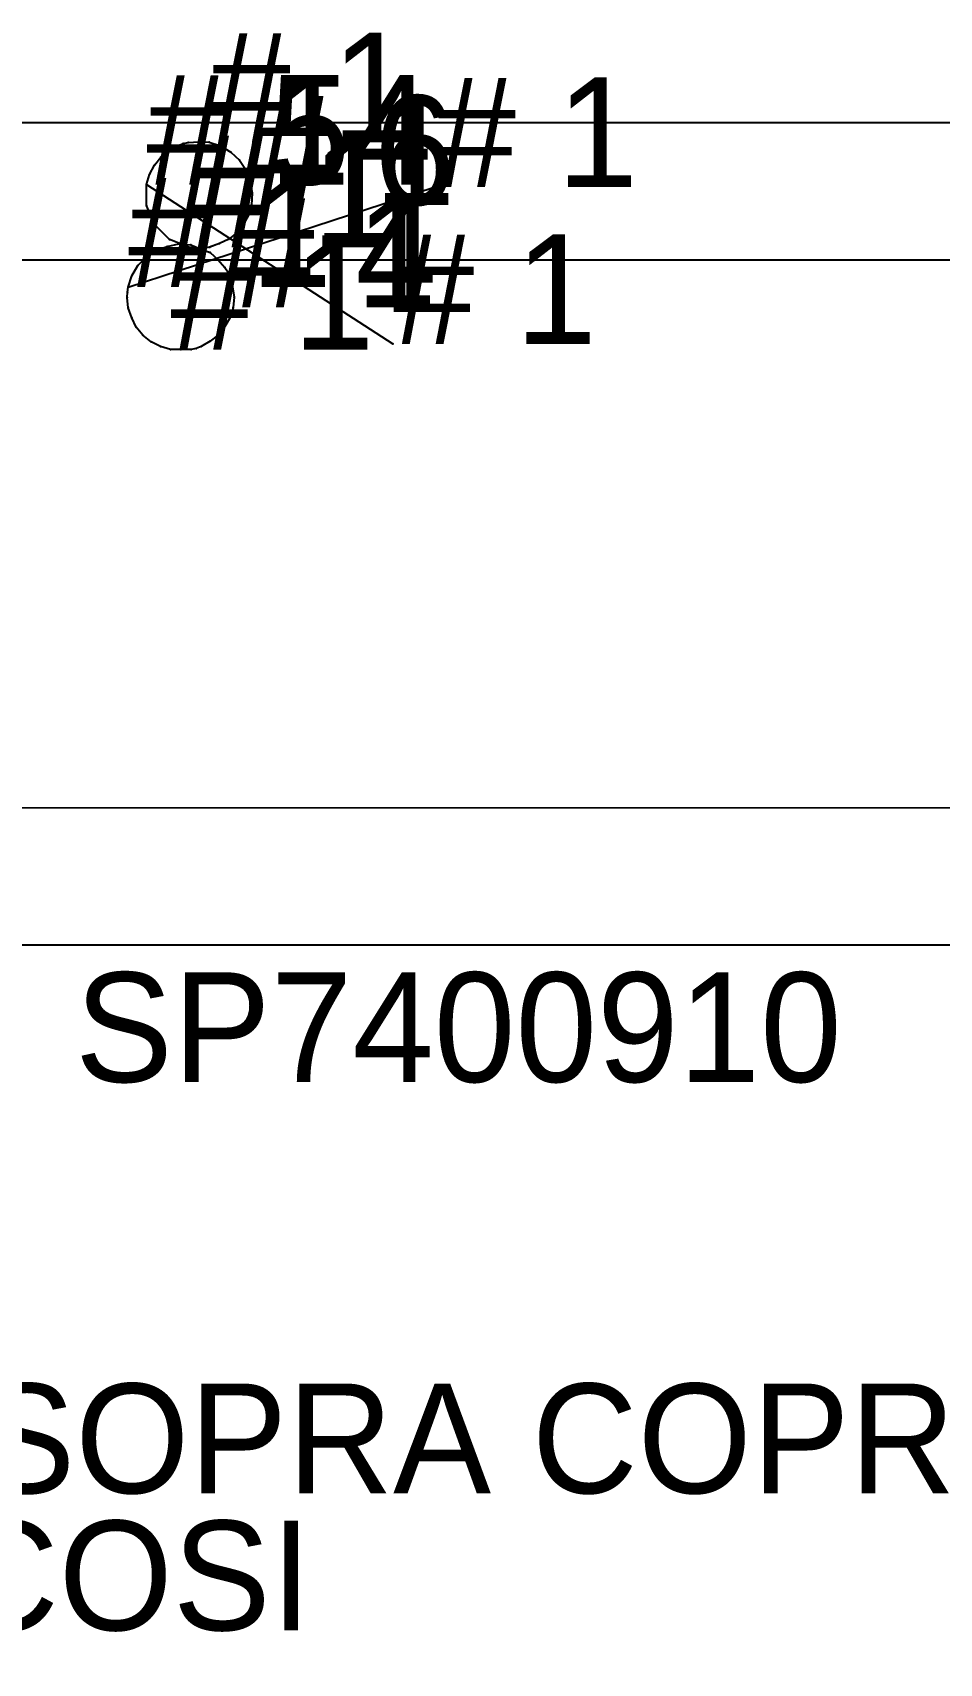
# Model space of a CAD drawing. Extents: x -10 to 8445, y -315 to 270.
# Drawn here: x 2950.8 to 3016.9, y -82.4 to 36.6 of the extents above; entities that cross this region are included whole.
import ezdxf

# ---------------------------------------------------------------- set-up
doc = ezdxf.new("R2010")
doc.units = 0

# ---------------------------------------------------------------- blocks, each defined once
blk = doc.blocks.new('SP7400910-S_XS')
at = {"layer": '1'}
blk.add_lwpolyline([(-30982.1289, -61601.4453), (-31511.9121, -61601.4492), (-31511.9121, -61541.4492), (-30982.1289, -61541.4492)], close=True, dxfattribs=at)
at = {"layer": '14'}
blk.add_lwpolyline([(-30992.1289, -61591.4453), (-31501.9199, -61591.4648), (-31501.9199, -61551.4648), (-30992.127, -61551.4648)], close=True, dxfattribs=at)
at = {"layer": '2'}
for p in [(-31440.8438, -61543.4805), (-31440.5078, -61543.2969), (-31440.1719, -61543.1133), (-31439.4375, -61542.8906), (-31437.918, -61542.8828), (-31437.9121, -61542.8828), (-31436.3359, -61543.5977), (-31441.9102, -61544.5586), (-31435.2148, -61544.9141), (-31442.4883, -61545.9688), (-31442.4883, -61545.9688), (-31442.4883, -61545.9688), (-31421.4941, -61546.1563), (-31434.8281, -61547.457), (-31434.8281, -61547.457), (-31434.7695, -61546.582), (-31441.8867, -61548.8945), (-31436.4727, -61549.9453), (-31435.3984, -61548.8633), (-31441.8008, -61550.75), (-31440.1211, -61550.3008), (-31439.4004, -61550.5391), (-31439.3945, -61550.5391), (-31439.2539, -61550.3633), (-31439.25, -61550.3633), (-31439.0176, -61550.5742), (-31438.6406, -61550.6094), (-31438.5469, -61550.6484), (-31437.875, -61550.5273), (-31437.8438, -61550.9336), (-31443.1133, -61551.8711), (-31436.7617, -61552.0078), (-31443.8242, -61553.4453), (-31443.8242, -61553.4453), (-31443.8242, -61553.4453), (-31436.3945, -61552.6758), (-31443.8984, -61554.207), (-31443.8613, -61553.8281), (-31436.0938, -61554.1719), (-31443.8242, -61554.9727), (-31436.3867, -61555.6641), (-31436.168, -61554.9297), (-31436.168, -61554.9297), (-31443.2266, -61556.375), (-31437.2266, -61556.9297), (-31442.1484, -61557.4375), (-31440.7383, -61558.0117), (-31440.7344, -61558.0117), (-31439.9766, -61558.0078), (-31439.2188, -61558.0078), (-31438.4922, -61557.7813), (-31424.5156, -61557.5898)]:
    blk.add_point(p, dxfattribs=at)
at = {"layer": '3'}
for p in [(-31441.4297, -61543.9688), (-31439.8164, -61542.9648), (-31438.6758, -61542.8555), (-31437.084, -61543.1523), (-31435.6992, -61544.1953), (-31442.2676, -61545.2383), (-31434.9434, -61545.7383), (-31442.4785, -61547.4961), (-31435.043, -61548.1914), (-31440.8066, -61549.9688), (-31435.8828, -61549.457), (-31440.9688, -61550.4766), (-31438.2559, -61550.6055), (-31437.1621, -61550.2656), (-31442.5176, -61551.2344), (-31437.2754, -61551.4453), (-31436.543, -61552.3281), (-31443.5547, -61552.6211), (-31436.207, -61553.4258), (-31443.5625, -61555.6914), (-31436.2402, -61555.3086), (-31442.7402, -61556.9609), (-31436.7773, -61556.3203), (-31441.4707, -61557.793), (-31438.8516, -61557.9297), (-31437.8438, -61557.3867)]:
    blk.add_point(p, dxfattribs=at)
at = {"layer": '8'}
for points in [[(-31442.4883, -61545.9688), (-31442.2676, -61545.2383), (-31441.9102, -61544.5586), (-31441.4297, -61543.9688), (-31440.8438, -61543.4805), (-31440.5078, -61543.2969), (-31440.1719, -61543.1133), (-31439.8164, -61542.9648), (-31439.4375, -61542.8906), (-31438.6758, -61542.8555), (-31437.918, -61542.8828)], [(-31437.9121, -61542.8828), (-31437.084, -61543.1523), (-31436.3359, -61543.5977), (-31435.6992, -61544.1953), (-31435.2148, -61544.9141), (-31434.9434, -61545.7383), (-31434.7695, -61546.582), (-31434.8281, -61547.457)], [(-31443.8242, -61553.4453), (-31421.4941, -61546.1563)], [(-31439.4004, -61550.5391), (-31440.8066, -61549.9688), (-31441.8867, -61548.8945), (-31442.4785, -61547.4961), (-31442.4883, -61545.9688)], [(-31442.4883, -61545.9688), (-31424.5156, -61557.5898)], [(-31434.8281, -61547.457), (-31435.043, -61548.1914), (-31435.3984, -61548.8633), (-31435.8828, -61549.457), (-31436.4727, -61549.9453), (-31437.1621, -61550.2656), (-31437.875, -61550.5273), (-31438.2559, -61550.6055), (-31438.6406, -61550.6094), (-31439.0176, -61550.5742), (-31439.3945, -61550.5391)], [(-31443.8242, -61553.4453), (-31443.5547, -61552.6211), (-31443.1133, -61551.8711), (-31442.5176, -61551.2344), (-31441.8008, -61550.75), (-31440.9688, -61550.4766), (-31440.1211, -61550.3008), (-31439.2539, -61550.3633)], [(-31439.25, -61550.3633), (-31438.5469, -61550.6484), (-31437.8438, -61550.9336), (-31437.2754, -61551.4453), (-31436.7617, -61552.0078), (-31436.543, -61552.3281), (-31436.3945, -61552.6758), (-31436.207, -61553.4258), (-31436.0938, -61554.1719), (-31436.168, -61554.9297)], [(-31440.7383, -61558.0117), (-31441.4707, -61557.793), (-31442.1484, -61557.4375), (-31442.7402, -61556.9609), (-31443.2266, -61556.375), (-31443.5625, -61555.6914), (-31443.8242, -61554.9727), (-31443.8984, -61554.207), (-31443.8613, -61553.8281), (-31443.8242, -61553.4453)], [(-31436.168, -61554.9297), (-31436.2402, -61555.3086), (-31436.3867, -61555.6641), (-31436.7773, -61556.3203), (-31437.2266, -61556.9297), (-31437.8438, -61557.3867), (-31438.4922, -61557.7813), (-31438.8516, -61557.9297), (-31439.2188, -61558.0078), (-31439.9766, -61558.0078), (-31440.7344, -61558.0117)]]:
    blk.add_lwpolyline(points, dxfattribs=at)
at = {"layer": '1'}
blk.add_text('Piece Name: SP7400910', height=8, dxfattribs=at).set_placement((-31511.9121, -61611.4414))
blk = doc.blocks.new('SP7400910-S_S')
at = {"layer": '1'}
blk.add_lwpolyline([(-30982.1289, -61601.4453), (-31511.9121, -61601.4492), (-31511.9121, -61541.4492), (-30982.1289, -61541.4492)], close=True, dxfattribs=at)
at = {"layer": '14'}
blk.add_lwpolyline([(-30992.1289, -61591.4453), (-31501.9199, -61591.4648), (-31501.9199, -61551.4648), (-30992.127, -61551.4648)], close=True, dxfattribs=at)
at = {"layer": '2'}
for p in [(-31440.8438, -61543.4805), (-31440.5078, -61543.2969), (-31440.1719, -61543.1133), (-31439.4375, -61542.8906), (-31437.918, -61542.8828), (-31437.9121, -61542.8828), (-31436.3359, -61543.5977), (-31441.9102, -61544.5586), (-31435.2148, -61544.9141), (-31442.4883, -61545.9648), (-31442.4883, -61545.9688), (-31442.4863, -61545.9688), (-31421.4941, -61546.1563), (-31434.8281, -61547.457), (-31434.8281, -61547.4609), (-31434.7695, -61546.5859), (-31441.8867, -61548.8945), (-31436.4727, -61549.9453), (-31435.3984, -61548.8633), (-31441.8008, -61550.7539), (-31440.1211, -61550.3008), (-31439.4004, -61550.5391), (-31439.3945, -61550.5391), (-31439.2539, -61550.3633), (-31439.25, -61550.3633), (-31439.0176, -61550.5742), (-31438.6406, -61550.6094), (-31438.5469, -61550.6484), (-31437.877, -61550.5273), (-31437.8438, -61550.9336), (-31443.1133, -61551.8711), (-31436.7617, -61552.0078), (-31443.8242, -61553.4453), (-31443.8242, -61553.4492), (-31443.8223, -61553.4453), (-31436.3945, -61552.6758), (-31443.8984, -61554.207), (-31443.8613, -61553.8281), (-31436.0938, -61554.1719), (-31443.8242, -61554.9727), (-31436.3867, -61555.6641), (-31436.168, -61554.9258), (-31436.168, -61554.9297), (-31443.2266, -61556.375), (-31437.2266, -61556.9297), (-31442.1484, -61557.4375), (-31440.7383, -61558.0117), (-31440.7344, -61558.0117), (-31439.9766, -61558.0078), (-31439.2188, -61558.0078), (-31438.4922, -61557.7813), (-31424.5156, -61557.5898)]:
    blk.add_point(p, dxfattribs=at)
at = {"layer": '3'}
for p in [(-31441.4297, -61543.9688), (-31439.8164, -61542.9648), (-31438.6758, -61542.8555), (-31437.084, -61543.1523), (-31435.6992, -61544.1953), (-31442.2676, -61545.2383), (-31434.9434, -61545.7383), (-31442.4785, -61547.4961), (-31435.043, -61548.1914), (-31440.8066, -61549.9688), (-31435.8828, -61549.457), (-31440.9688, -61550.4766), (-31438.2559, -61550.6055), (-31437.1621, -61550.2656), (-31442.5176, -61551.2344), (-31437.2754, -61551.4453), (-31436.543, -61552.3281), (-31443.5547, -61552.6211), (-31436.207, -61553.4258), (-31443.5625, -61555.6914), (-31436.2402, -61555.3086), (-31442.7402, -61556.9609), (-31436.7773, -61556.3203), (-31441.4707, -61557.793), (-31438.8516, -61557.9297), (-31437.8438, -61557.3867)]:
    blk.add_point(p, dxfattribs=at)
at = {"layer": '8'}
for points in [[(-31442.4883, -61545.9648), (-31442.2676, -61545.2383), (-31441.9102, -61544.5586), (-31441.4297, -61543.9688), (-31440.8438, -61543.4805), (-31440.5078, -61543.2969), (-31440.1719, -61543.1133), (-31439.8164, -61542.9648), (-31439.4375, -61542.8906), (-31438.6758, -61542.8555), (-31437.918, -61542.8828)], [(-31437.9121, -61542.8828), (-31437.084, -61543.1523), (-31436.3359, -61543.5977), (-31435.6992, -61544.1953), (-31435.2148, -61544.9141), (-31434.9434, -61545.7383), (-31434.7695, -61546.5859), (-31434.8281, -61547.457)], [(-31443.8223, -61553.4453), (-31421.4941, -61546.1563)], [(-31439.4004, -61550.5391), (-31440.8066, -61549.9688), (-31441.8867, -61548.8945), (-31442.4785, -61547.4961), (-31442.4883, -61545.9688)], [(-31442.4863, -61545.9688), (-31424.5156, -61557.5898)], [(-31434.8281, -61547.4609), (-31435.043, -61548.1914), (-31435.3984, -61548.8633), (-31435.8828, -61549.457), (-31436.4727, -61549.9453), (-31437.1621, -61550.2656), (-31437.877, -61550.5273), (-31438.2559, -61550.6055), (-31438.6406, -61550.6094), (-31439.0176, -61550.5742), (-31439.3945, -61550.5391)], [(-31443.8242, -61553.4453), (-31443.5547, -61552.6211), (-31443.1133, -61551.8711), (-31442.5176, -61551.2344), (-31441.8008, -61550.7539), (-31440.9688, -61550.4766), (-31440.1211, -61550.3008), (-31439.2539, -61550.3633)], [(-31439.25, -61550.3633), (-31438.5469, -61550.6484), (-31437.8438, -61550.9336), (-31437.2754, -61551.4453), (-31436.7617, -61552.0078), (-31436.543, -61552.3281), (-31436.3945, -61552.6758), (-31436.207, -61553.4258), (-31436.0938, -61554.1719), (-31436.168, -61554.9258)], [(-31440.7383, -61558.0117), (-31441.4707, -61557.793), (-31442.1484, -61557.4375), (-31442.7402, -61556.9609), (-31443.2266, -61556.375), (-31443.5625, -61555.6914), (-31443.8242, -61554.9727), (-31443.8984, -61554.207), (-31443.8613, -61553.8281), (-31443.8242, -61553.4492)], [(-31436.168, -61554.9297), (-31436.2402, -61555.3086), (-31436.3867, -61555.6641), (-31436.7773, -61556.3203), (-31437.2266, -61556.9297), (-31437.8438, -61557.3867), (-31438.4922, -61557.7813), (-31438.8516, -61557.9297), (-31439.2188, -61558.0078), (-31439.9766, -61558.0078), (-31440.7344, -61558.0117)]]:
    blk.add_lwpolyline(points, dxfattribs=at)
at = {"layer": '1'}
for s, p in [('Piece Name: SP7400910', (-31511.9121, -61611.4414)), ('Annotation: SOPRA COPRILMAPO DX', (-31511.9121, -61641.4414)), ('Category: 1COSI', (-31511.9121, -61651.4414))]:
    blk.add_text(s, height=8, dxfattribs=at).set_placement(p)
at = {"layer": '2'}
for s, p in [('# 1', (-31437.918, -61542.8828)), ('# 1', (-31437.9121, -61542.8828)), ('# 14', (-31442.4883, -61545.9648)), ('# 1', (-31442.4883, -61545.9688)), ('# 5', (-31442.4863, -61545.9688)), ('# 1', (-31421.4941, -61546.1563)), ('# 6', (-31434.8281, -61547.4609)), ('# 1', (-31434.8281, -61547.457)), ('# 1', (-31439.4004, -61550.5391)), ('# 1', (-31439.3945, -61550.5391)), ('# 1', (-31439.2539, -61550.3633)), ('# 1', (-31439.25, -61550.3633)), ('# 1', (-31443.8242, -61553.4453)), ('# 1', (-31443.8242, -61553.4492)), ('# 5', (-31443.8223, -61553.4453)), ('# 4', (-31436.168, -61554.9258)), ('# 1', (-31436.168, -61554.9297)), ('# 1', (-31424.5156, -61557.5898)), ('# 1', (-31440.7383, -61558.0117)), ('# 1', (-31440.7344, -61558.0117))]:
    blk.add_text(s, height=8, dxfattribs=at).set_placement(p)
at = {"layer": '8'}
for s, p in [('# 1', (-31437.918, -61542.8828)), ('# 1', (-31437.9121, -61542.8828)), ('# 14', (-31442.4883, -61545.9648)), ('# 1', (-31442.4883, -61545.9688)), ('# 5', (-31442.4863, -61545.9688)), ('# 1', (-31421.4941, -61546.1563)), ('# 6', (-31434.8281, -61547.4609)), ('# 1', (-31434.8281, -61547.457)), ('# 1', (-31439.4004, -61550.5391)), ('# 1', (-31439.3945, -61550.5391)), ('# 1', (-31439.2539, -61550.3633)), ('# 1', (-31439.25, -61550.3633)), ('# 1', (-31443.8242, -61553.4453)), ('# 1', (-31443.8242, -61553.4492)), ('# 5', (-31443.8223, -61553.4453)), ('# 4', (-31436.168, -61554.9258)), ('# 1', (-31436.168, -61554.9297)), ('# 1', (-31424.5156, -61557.5898)), ('# 1', (-31440.7383, -61558.0117)), ('# 1', (-31440.7344, -61558.0117))]:
    blk.add_text(s, height=8, dxfattribs=at).set_placement(p)
blk = doc.blocks.new('SP7400910-S_M')
at = {"layer": '1'}
blk.add_lwpolyline([(-30982.1289, -61601.4453), (-31511.9121, -61601.4492), (-31511.9121, -61541.4492), (-30982.1289, -61541.4492)], close=True, dxfattribs=at)
at = {"layer": '14'}
blk.add_lwpolyline([(-30992.1289, -61591.4453), (-31501.9199, -61591.4648), (-31501.9199, -61551.4648), (-30992.127, -61551.4648)], close=True, dxfattribs=at)
at = {"layer": '2'}
for p in [(-31440.8438, -61543.4805), (-31440.5078, -61543.2969), (-31440.1719, -61543.1133), (-31439.4375, -61542.8906), (-31437.918, -61542.8828), (-31437.9121, -61542.8828), (-31436.3359, -61543.5977), (-31441.9102, -61544.5586), (-31435.2148, -61544.9141), (-31442.4883, -61545.9688), (-31442.4883, -61545.9688), (-31442.4883, -61545.9688), (-31421.4941, -61546.1563), (-31434.8281, -61547.457), (-31434.8281, -61547.457), (-31434.7695, -61546.582), (-31441.8867, -61548.8945), (-31436.4727, -61549.9453), (-31435.3984, -61548.8633), (-31441.8008, -61550.75), (-31440.1211, -61550.3008), (-31439.4004, -61550.5391), (-31439.3945, -61550.5391), (-31439.2539, -61550.3633), (-31439.25, -61550.3633), (-31439.0176, -61550.5742), (-31438.6406, -61550.6094), (-31438.5469, -61550.6484), (-31437.875, -61550.5273), (-31437.8438, -61550.9336), (-31443.1133, -61551.8711), (-31436.7617, -61552.0078), (-31443.8242, -61553.4453), (-31443.8242, -61553.4453), (-31443.8242, -61553.4453), (-31436.3945, -61552.6758), (-31443.8984, -61554.207), (-31443.8613, -61553.8281), (-31436.0938, -61554.1719), (-31443.8242, -61554.9727), (-31436.3867, -61555.6641), (-31436.168, -61554.9297), (-31436.168, -61554.9297), (-31443.2266, -61556.375), (-31437.2266, -61556.9297), (-31442.1484, -61557.4375), (-31440.7383, -61558.0117), (-31440.7344, -61558.0117), (-31439.9766, -61558.0078), (-31439.2188, -61558.0078), (-31438.4922, -61557.7813), (-31424.5156, -61557.5898)]:
    blk.add_point(p, dxfattribs=at)
at = {"layer": '3'}
for p in [(-31441.4297, -61543.9688), (-31439.8164, -61542.9648), (-31438.6758, -61542.8555), (-31437.084, -61543.1523), (-31435.6992, -61544.1953), (-31442.2676, -61545.2383), (-31434.9434, -61545.7383), (-31442.4785, -61547.4961), (-31435.043, -61548.1914), (-31440.8066, -61549.9688), (-31435.8828, -61549.457), (-31440.9688, -61550.4766), (-31438.2559, -61550.6055), (-31437.1621, -61550.2656), (-31442.5176, -61551.2344), (-31437.2754, -61551.4453), (-31436.543, -61552.3281), (-31443.5547, -61552.6211), (-31436.207, -61553.4258), (-31443.5625, -61555.6914), (-31436.2402, -61555.3086), (-31442.7402, -61556.9609), (-31436.7773, -61556.3203), (-31441.4707, -61557.793), (-31438.8516, -61557.9297), (-31437.8438, -61557.3867)]:
    blk.add_point(p, dxfattribs=at)
at = {"layer": '8'}
for points in [[(-31442.4883, -61545.9688), (-31442.2676, -61545.2383), (-31441.9102, -61544.5586), (-31441.4297, -61543.9688), (-31440.8438, -61543.4805), (-31440.5078, -61543.2969), (-31440.1719, -61543.1133), (-31439.8164, -61542.9648), (-31439.4375, -61542.8906), (-31438.6758, -61542.8555), (-31437.918, -61542.8828)], [(-31437.9121, -61542.8828), (-31437.084, -61543.1523), (-31436.3359, -61543.5977), (-31435.6992, -61544.1953), (-31435.2148, -61544.9141), (-31434.9434, -61545.7383), (-31434.7695, -61546.582), (-31434.8281, -61547.457)], [(-31443.8242, -61553.4453), (-31421.4941, -61546.1563)], [(-31439.4004, -61550.5391), (-31440.8066, -61549.9688), (-31441.8867, -61548.8945), (-31442.4785, -61547.4961), (-31442.4883, -61545.9688)], [(-31442.4883, -61545.9688), (-31424.5156, -61557.5898)], [(-31434.8281, -61547.457), (-31435.043, -61548.1914), (-31435.3984, -61548.8633), (-31435.8828, -61549.457), (-31436.4727, -61549.9453), (-31437.1621, -61550.2656), (-31437.875, -61550.5273), (-31438.2559, -61550.6055), (-31438.6406, -61550.6094), (-31439.0176, -61550.5742), (-31439.3945, -61550.5391)], [(-31443.8242, -61553.4453), (-31443.5547, -61552.6211), (-31443.1133, -61551.8711), (-31442.5176, -61551.2344), (-31441.8008, -61550.75), (-31440.9688, -61550.4766), (-31440.1211, -61550.3008), (-31439.2539, -61550.3633)], [(-31439.25, -61550.3633), (-31438.5469, -61550.6484), (-31437.8438, -61550.9336), (-31437.2754, -61551.4453), (-31436.7617, -61552.0078), (-31436.543, -61552.3281), (-31436.3945, -61552.6758), (-31436.207, -61553.4258), (-31436.0938, -61554.1719), (-31436.168, -61554.9297)], [(-31440.7383, -61558.0117), (-31441.4707, -61557.793), (-31442.1484, -61557.4375), (-31442.7402, -61556.9609), (-31443.2266, -61556.375), (-31443.5625, -61555.6914), (-31443.8242, -61554.9727), (-31443.8984, -61554.207), (-31443.8613, -61553.8281), (-31443.8242, -61553.4453)], [(-31436.168, -61554.9297), (-31436.2402, -61555.3086), (-31436.3867, -61555.6641), (-31436.7773, -61556.3203), (-31437.2266, -61556.9297), (-31437.8438, -61557.3867), (-31438.4922, -61557.7813), (-31438.8516, -61557.9297), (-31439.2188, -61558.0078), (-31439.9766, -61558.0078), (-31440.7344, -61558.0117)]]:
    blk.add_lwpolyline(points, dxfattribs=at)
at = {"layer": '1'}
blk.add_text('Piece Name: SP7400910', height=8, dxfattribs=at).set_placement((-31511.9121, -61611.4414))
blk = doc.blocks.new('SP7400910-S_L')
at = {"layer": '1'}
blk.add_lwpolyline([(-30982.1289, -61601.4453), (-31511.9121, -61601.4492), (-31511.9121, -61541.4492), (-30982.1289, -61541.4492)], close=True, dxfattribs=at)
at = {"layer": '14'}
blk.add_lwpolyline([(-30992.1289, -61591.4453), (-31501.9199, -61591.4648), (-31501.9199, -61551.4648), (-30992.127, -61551.4648)], close=True, dxfattribs=at)
at = {"layer": '2'}
for p in [(-31440.8438, -61543.4805), (-31440.5078, -61543.2969), (-31440.1719, -61543.1133), (-31439.4375, -61542.8906), (-31437.918, -61542.8828), (-31437.9121, -61542.8828), (-31436.3359, -61543.5977), (-31441.9102, -61544.5586), (-31435.2148, -61544.9141), (-31442.4883, -61545.9688), (-31442.4883, -61545.9688), (-31442.4883, -61545.9688), (-31421.4941, -61546.1563), (-31434.8281, -61547.457), (-31434.8281, -61547.457), (-31434.7695, -61546.582), (-31441.8867, -61548.8945), (-31436.4727, -61549.9453), (-31435.3984, -61548.8633), (-31441.8008, -61550.75), (-31440.1211, -61550.3008), (-31439.4004, -61550.5391), (-31439.3945, -61550.5391), (-31439.2539, -61550.3633), (-31439.25, -61550.3633), (-31439.0176, -61550.5742), (-31438.6406, -61550.6094), (-31438.5469, -61550.6484), (-31437.875, -61550.5273), (-31437.8438, -61550.9336), (-31443.1133, -61551.8711), (-31436.7617, -61552.0078), (-31443.8242, -61553.4453), (-31443.8242, -61553.4453), (-31443.8242, -61553.4453), (-31436.3945, -61552.6758), (-31443.8984, -61554.207), (-31443.8613, -61553.8281), (-31436.0938, -61554.1719), (-31443.8242, -61554.9727), (-31436.3867, -61555.6641), (-31436.168, -61554.9297), (-31436.168, -61554.9297), (-31443.2266, -61556.375), (-31437.2266, -61556.9297), (-31442.1484, -61557.4375), (-31440.7383, -61558.0117), (-31440.7344, -61558.0117), (-31439.9766, -61558.0078), (-31439.2188, -61558.0078), (-31438.4922, -61557.7813), (-31424.5156, -61557.5898)]:
    blk.add_point(p, dxfattribs=at)
at = {"layer": '3'}
for p in [(-31441.4297, -61543.9688), (-31439.8164, -61542.9648), (-31438.6758, -61542.8555), (-31437.084, -61543.1523), (-31435.6992, -61544.1953), (-31442.2676, -61545.2383), (-31434.9434, -61545.7383), (-31442.4785, -61547.4961), (-31435.043, -61548.1914), (-31440.8066, -61549.9688), (-31435.8828, -61549.457), (-31440.9688, -61550.4766), (-31438.2559, -61550.6055), (-31437.1621, -61550.2656), (-31442.5176, -61551.2344), (-31437.2754, -61551.4453), (-31436.543, -61552.3281), (-31443.5547, -61552.6211), (-31436.207, -61553.4258), (-31443.5625, -61555.6914), (-31436.2402, -61555.3086), (-31442.7402, -61556.9609), (-31436.7773, -61556.3203), (-31441.4707, -61557.793), (-31438.8516, -61557.9297), (-31437.8438, -61557.3867)]:
    blk.add_point(p, dxfattribs=at)
at = {"layer": '8'}
for points in [[(-31442.4883, -61545.9688), (-31442.2676, -61545.2383), (-31441.9102, -61544.5586), (-31441.4297, -61543.9688), (-31440.8438, -61543.4805), (-31440.5078, -61543.2969), (-31440.1719, -61543.1133), (-31439.8164, -61542.9648), (-31439.4375, -61542.8906), (-31438.6758, -61542.8555), (-31437.918, -61542.8828)], [(-31437.9121, -61542.8828), (-31437.084, -61543.1523), (-31436.3359, -61543.5977), (-31435.6992, -61544.1953), (-31435.2148, -61544.9141), (-31434.9434, -61545.7383), (-31434.7695, -61546.582), (-31434.8281, -61547.457)], [(-31443.8242, -61553.4453), (-31421.4941, -61546.1563)], [(-31439.4004, -61550.5391), (-31440.8066, -61549.9688), (-31441.8867, -61548.8945), (-31442.4785, -61547.4961), (-31442.4883, -61545.9688)], [(-31442.4883, -61545.9688), (-31424.5156, -61557.5898)], [(-31434.8281, -61547.457), (-31435.043, -61548.1914), (-31435.3984, -61548.8633), (-31435.8828, -61549.457), (-31436.4727, -61549.9453), (-31437.1621, -61550.2656), (-31437.875, -61550.5273), (-31438.2559, -61550.6055), (-31438.6406, -61550.6094), (-31439.0176, -61550.5742), (-31439.3945, -61550.5391)], [(-31443.8242, -61553.4453), (-31443.5547, -61552.6211), (-31443.1133, -61551.8711), (-31442.5176, -61551.2344), (-31441.8008, -61550.75), (-31440.9688, -61550.4766), (-31440.1211, -61550.3008), (-31439.2539, -61550.3633)], [(-31439.25, -61550.3633), (-31438.5469, -61550.6484), (-31437.8438, -61550.9336), (-31437.2754, -61551.4453), (-31436.7617, -61552.0078), (-31436.543, -61552.3281), (-31436.3945, -61552.6758), (-31436.207, -61553.4258), (-31436.0938, -61554.1719), (-31436.168, -61554.9297)], [(-31440.7383, -61558.0117), (-31441.4707, -61557.793), (-31442.1484, -61557.4375), (-31442.7402, -61556.9609), (-31443.2266, -61556.375), (-31443.5625, -61555.6914), (-31443.8242, -61554.9727), (-31443.8984, -61554.207), (-31443.8613, -61553.8281), (-31443.8242, -61553.4453)], [(-31436.168, -61554.9297), (-31436.2402, -61555.3086), (-31436.3867, -61555.6641), (-31436.7773, -61556.3203), (-31437.2266, -61556.9297), (-31437.8438, -61557.3867), (-31438.4922, -61557.7813), (-31438.8516, -61557.9297), (-31439.2188, -61558.0078), (-31439.9766, -61558.0078), (-31440.7344, -61558.0117)]]:
    blk.add_lwpolyline(points, dxfattribs=at)
at = {"layer": '1'}
blk.add_text('Piece Name: SP7400910', height=8, dxfattribs=at).set_placement((-31511.9121, -61611.4414))
blk = doc.blocks.new('SP7400910-S_XL')
at = {"layer": '1'}
blk.add_lwpolyline([(-30982.1289, -61601.4453), (-31511.9121, -61601.4492), (-31511.9121, -61541.4492), (-30982.1289, -61541.4492)], close=True, dxfattribs=at)
at = {"layer": '14'}
blk.add_lwpolyline([(-30992.1289, -61591.4453), (-31501.9199, -61591.4648), (-31501.9199, -61551.4648), (-30992.127, -61551.4648)], close=True, dxfattribs=at)
at = {"layer": '2'}
for p in [(-31440.8438, -61543.4805), (-31440.5078, -61543.2969), (-31440.1719, -61543.1133), (-31439.4375, -61542.8906), (-31437.918, -61542.8828), (-31437.9121, -61542.8828), (-31436.3359, -61543.5977), (-31441.9102, -61544.5586), (-31435.2148, -61544.9141), (-31442.4883, -61545.9688), (-31442.4883, -61545.9688), (-31442.4883, -61545.9688), (-31421.4941, -61546.1563), (-31434.8281, -61547.457), (-31434.8281, -61547.457), (-31434.7695, -61546.582), (-31441.8867, -61548.8945), (-31436.4727, -61549.9453), (-31435.3984, -61548.8633), (-31441.8008, -61550.75), (-31440.1211, -61550.3008), (-31439.4004, -61550.5391), (-31439.3945, -61550.5391), (-31439.2539, -61550.3633), (-31439.25, -61550.3633), (-31439.0176, -61550.5742), (-31438.6406, -61550.6094), (-31438.5469, -61550.6484), (-31437.875, -61550.5273), (-31437.8438, -61550.9336), (-31443.1133, -61551.8711), (-31436.7617, -61552.0078), (-31443.8242, -61553.4453), (-31443.8242, -61553.4453), (-31443.8242, -61553.4453), (-31436.3945, -61552.6758), (-31443.8984, -61554.207), (-31443.8613, -61553.8281), (-31436.0938, -61554.1719), (-31443.8242, -61554.9727), (-31436.3867, -61555.6641), (-31436.168, -61554.9297), (-31436.168, -61554.9297), (-31443.2266, -61556.375), (-31437.2266, -61556.9297), (-31442.1484, -61557.4375), (-31440.7383, -61558.0117), (-31440.7344, -61558.0117), (-31439.9766, -61558.0078), (-31439.2188, -61558.0078), (-31438.4922, -61557.7813), (-31424.5156, -61557.5898)]:
    blk.add_point(p, dxfattribs=at)
at = {"layer": '3'}
for p in [(-31441.4297, -61543.9688), (-31439.8164, -61542.9648), (-31438.6758, -61542.8555), (-31437.084, -61543.1523), (-31435.6992, -61544.1953), (-31442.2676, -61545.2383), (-31434.9434, -61545.7383), (-31442.4785, -61547.4961), (-31435.043, -61548.1914), (-31440.8066, -61549.9688), (-31435.8828, -61549.457), (-31440.9688, -61550.4766), (-31438.2559, -61550.6055), (-31437.1621, -61550.2656), (-31442.5176, -61551.2344), (-31437.2754, -61551.4453), (-31436.543, -61552.3281), (-31443.5547, -61552.6211), (-31436.207, -61553.4258), (-31443.5625, -61555.6914), (-31436.2402, -61555.3086), (-31442.7402, -61556.9609), (-31436.7773, -61556.3203), (-31441.4707, -61557.793), (-31438.8516, -61557.9297), (-31437.8438, -61557.3867)]:
    blk.add_point(p, dxfattribs=at)
at = {"layer": '8'}
for points in [[(-31442.4883, -61545.9688), (-31442.2676, -61545.2383), (-31441.9102, -61544.5586), (-31441.4297, -61543.9688), (-31440.8438, -61543.4805), (-31440.5078, -61543.2969), (-31440.1719, -61543.1133), (-31439.8164, -61542.9648), (-31439.4375, -61542.8906), (-31438.6758, -61542.8555), (-31437.918, -61542.8828)], [(-31437.9121, -61542.8828), (-31437.084, -61543.1523), (-31436.3359, -61543.5977), (-31435.6992, -61544.1953), (-31435.2148, -61544.9141), (-31434.9434, -61545.7383), (-31434.7695, -61546.582), (-31434.8281, -61547.457)], [(-31443.8242, -61553.4453), (-31421.4941, -61546.1563)], [(-31439.4004, -61550.5391), (-31440.8066, -61549.9688), (-31441.8867, -61548.8945), (-31442.4785, -61547.4961), (-31442.4883, -61545.9688)], [(-31442.4883, -61545.9688), (-31424.5156, -61557.5898)], [(-31434.8281, -61547.457), (-31435.043, -61548.1914), (-31435.3984, -61548.8633), (-31435.8828, -61549.457), (-31436.4727, -61549.9453), (-31437.1621, -61550.2656), (-31437.875, -61550.5273), (-31438.2559, -61550.6055), (-31438.6406, -61550.6094), (-31439.0176, -61550.5742), (-31439.3945, -61550.5391)], [(-31443.8242, -61553.4453), (-31443.5547, -61552.6211), (-31443.1133, -61551.8711), (-31442.5176, -61551.2344), (-31441.8008, -61550.75), (-31440.9688, -61550.4766), (-31440.1211, -61550.3008), (-31439.2539, -61550.3633)], [(-31439.25, -61550.3633), (-31438.5469, -61550.6484), (-31437.8438, -61550.9336), (-31437.2754, -61551.4453), (-31436.7617, -61552.0078), (-31436.543, -61552.3281), (-31436.3945, -61552.6758), (-31436.207, -61553.4258), (-31436.0938, -61554.1719), (-31436.168, -61554.9297)], [(-31440.7383, -61558.0117), (-31441.4707, -61557.793), (-31442.1484, -61557.4375), (-31442.7402, -61556.9609), (-31443.2266, -61556.375), (-31443.5625, -61555.6914), (-31443.8242, -61554.9727), (-31443.8984, -61554.207), (-31443.8613, -61553.8281), (-31443.8242, -61553.4453)], [(-31436.168, -61554.9297), (-31436.2402, -61555.3086), (-31436.3867, -61555.6641), (-31436.7773, -61556.3203), (-31437.2266, -61556.9297), (-31437.8438, -61557.3867), (-31438.4922, -61557.7813), (-31438.8516, -61557.9297), (-31439.2188, -61558.0078), (-31439.9766, -61558.0078), (-31440.7344, -61558.0117)]]:
    blk.add_lwpolyline(points, dxfattribs=at)
at = {"layer": '1'}
blk.add_text('Piece Name: SP7400910', height=8, dxfattribs=at).set_placement((-31511.9121, -61611.4414))

msp = doc.modelspace()

# ---------------------------------------------------------------- block references
at = {"layer": '1'}
for name in ['SP7400910-S_S', 'SP7400910-S_XS', 'SP7400910-S_M', 'SP7400910-S_L', 'SP7400910-S_XL']:
    msp.add_blockref(name, (34401.5547, 61571.4414), dxfattribs=at)

doc.saveas('drawing.dxf')
